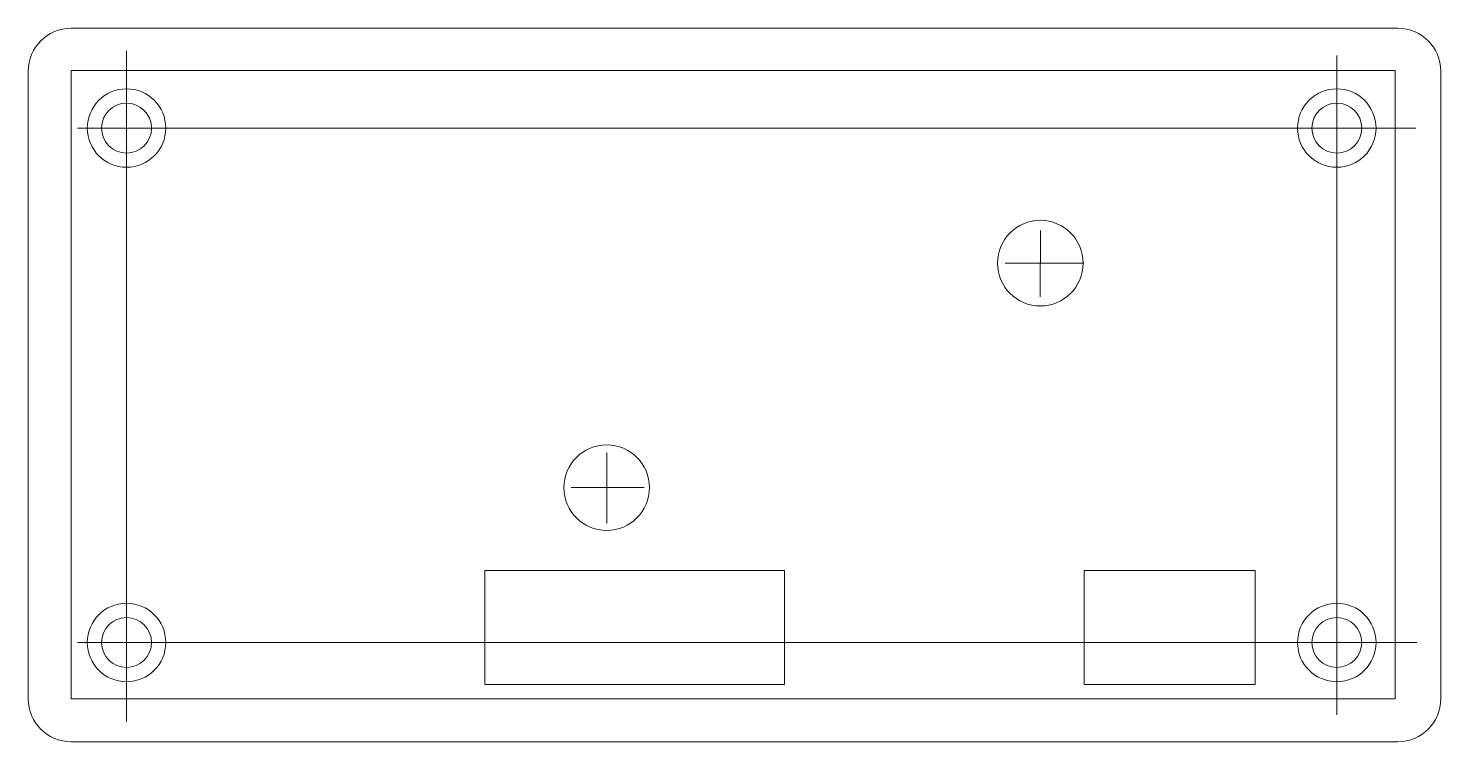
# Model space of a CAD drawing. Header units: millimetres. Extents: x 0 to 99, y 0 to 50.
import ezdxf

# ---------------------------------------------------------------- set-up
doc = ezdxf.new("R2010")
doc.units = ezdxf.units.MM
for name, color, linetype, lineweight in [('aussen-full-cut', 7, 'CONTINUOUS', 0), ('inner-2.5-pocket', 7, 'CONTINUOUS', 0), ('inner-full-cut', 3, 'CONTINUOUS', 0), ('temp', 4, 'CONTINUOUS', 0)]:
    doc.layers.add(name, color=color, linetype=linetype, lineweight=lineweight)

msp = doc.modelspace()

# ---------------------------------------------------------------- linework, layer by layer
at = {"layer": 'aussen-full-cut'}
for p, q in [((96, 50), (3, 50)), ((0, 47), (0, 3)), ((99, 3), (99, 47)), ((3, 0), (96, 0))]:
    msp.add_line(p, q, dxfattribs=at)
for centre, start, end in [((3, 47), 90, 180), ((96, 47), 0, 90), ((3, 3), 180, 270), ((96, 3), 270, 0)]:
    msp.add_arc(centre, 3, start, end, dxfattribs=at)
at = {"layer": 'inner-2.5-pocket'}
for centre in [(6.889, 43.007), (91.714, 43.007), (6.889, 6.955), (91.714, 6.955)]:
    msp.add_circle(centre, 2.75, dxfattribs=at)
at = {"layer": 'inner-full-cut'}
for p, q in [((53, 12), (32, 12)), ((32, 12), (32, 4)), ((53, 4), (53, 12)), ((86, 12), (74, 12)), ((74, 12), (74, 4)), ((86, 4), (86, 12)), ((32, 4), (53, 4)), ((74, 4), (86, 4))]:
    msp.add_line(p, q, dxfattribs=at)
for centre, radius in [((6.889, 43.007), 1.75), ((91.714, 43.007), 1.75), ((70.934, 33.54), 3), ((40.542, 17.806), 3), ((6.889, 6.955), 1.75), ((91.714, 6.955), 1.75)]:
    msp.add_circle(centre, radius, dxfattribs=at)
at = {"layer": 'temp'}
for p, q in [((6.889, 48.411), (6.889, 1.418)), ((91.714, 48.082), (91.714, 1.88)), ((95.8, 47.038), (3, 47.038)), ((3, 47.038), (3, 3)), ((95.8, 3), (95.8, 47.038)), ((3.461, 43.007), (97.25, 43.007)), ((70.955, 35.817), (70.913, 31.177)), ((68.466, 33.54), (73.992, 33.54)), ((40.542, 20.252), (40.542, 15.317)), ((38.053, 17.806), (43.157, 17.806)), ((3.461, 6.955), (97.316, 6.955)), ((3, 3), (95.8, 3))]:
    msp.add_line(p, q, dxfattribs=at)

doc.saveas('drawing.dxf')
